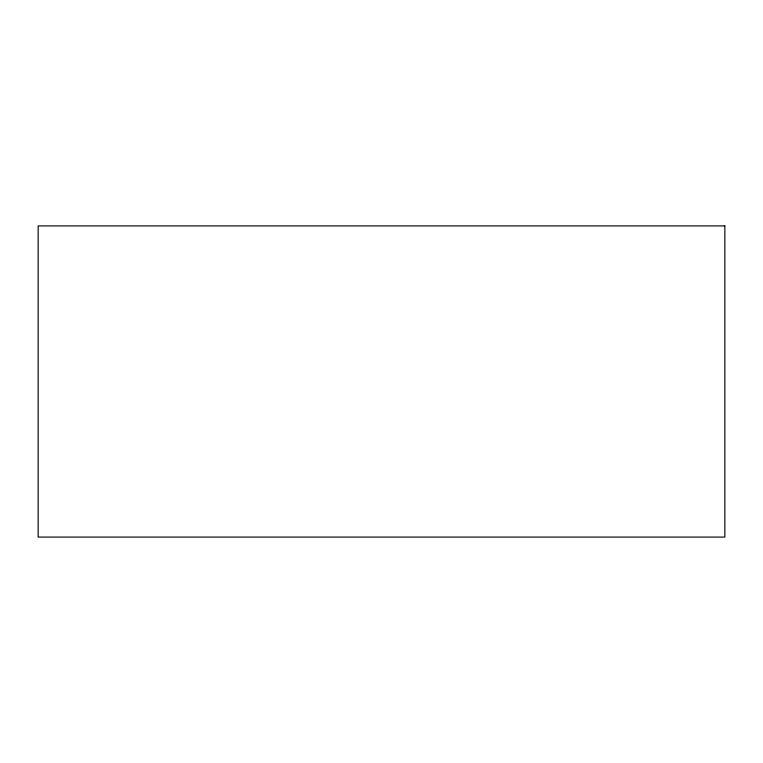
<?xml version="1.0" encoding="UTF-8"?>
<svg xmlns="http://www.w3.org/2000/svg" width="763" height="763" viewBox="0 0 763 763"><rect width="100%" height="100%" fill="white"/><g stroke="black" fill="none" stroke-linecap="round" stroke-linejoin="round"><path stroke-width="1.14" d="M724.85 225.915L38.15 225.915L38.15 537.085L724.85 537.085L724.85 225.915"/></g></svg>
